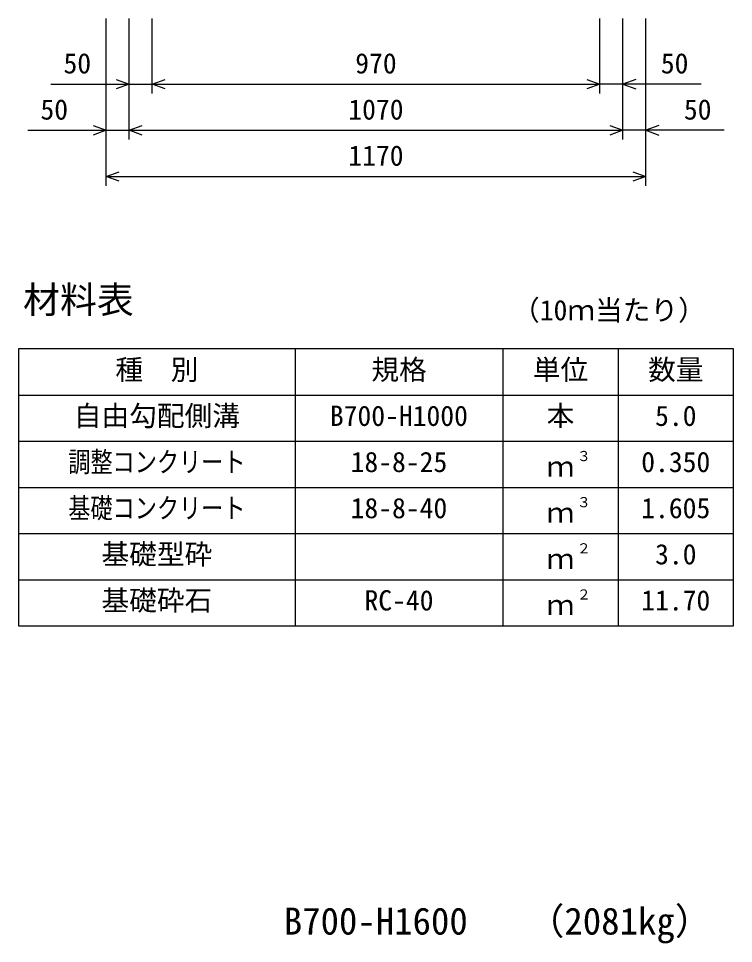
# Model space of a CAD drawing. Units: millimetres, scale not verified. Extents: x -16800 to 16800, y -5940 to 5940.
# Drawn here: x 11225 to 12775, y 32 to 2036 of the extents above; entities that cross this region are included whole.
import ezdxf
from ezdxf.enums import TextEntityAlignment as Align

# ---------------------------------------------------------------- set-up
doc = ezdxf.new("R2010")
doc.units = ezdxf.units.MM
doc.header["$LTSCALE"] = 20
for name, color, linetype, lineweight in [('0-0_DIM', 7, 'Continuous', 25), ('0-3_HYO', 3, 'Continuous', 25), ('0-4_HYO2', 4, 'Continuous', 25), ('0-6_TXT', 7, 'Continuous', 25)]:
    doc.layers.add(name, color=color, linetype=linetype, lineweight=lineweight)
doc.styles.add('ＭＳ ゴシック', font='')
doc.styles.get('ＭＳ ゴシック').set_extended_font_data('MS Gothic')

msp = doc.modelspace()

# ---------------------------------------------------------------- linework, layer by layer
at = {"layer": '0-0_DIM'}
for p, q in [((11415, 1674.15), (11415, 2036.49)), ((11465, 1774.15), (11465, 2036.49)), ((11515, 1874.15), (11515, 2036.49)), ((12485, 1874.15), (12485, 2036.49)), ((12535, 1774.15), (12535, 2036.49)), ((12585, 1674.15), (12585, 2036.49)), ((11295, 1894.15), (11515, 1894.15)), ((11515, 1894.15), (12485, 1894.15)), ((12705, 1894.15), (12485, 1894.15)), ((11245, 1794.15), (11465, 1794.15)), ((11465, 1794.15), (12535, 1794.15)), ((12755, 1794.15), (12535, 1794.15)), ((11415, 1694.15), (12585, 1694.15))]:
    msp.add_line(p, q, dxfattribs=at)
for points in [[(11436.81, 1904.41), (11465, 1894.15), (11436.81, 1883.89)], [(11543.19, 1883.89), (11515, 1894.15), (11543.19, 1904.41)], [(12456.81, 1904.41), (12485, 1894.15), (12456.81, 1883.89)], [(12563.19, 1904.41), (12535, 1894.15), (12563.19, 1883.89)], [(11386.81, 1804.41), (11415, 1794.15), (11386.81, 1783.89)], [(11493.19, 1783.89), (11465, 1794.15), (11493.19, 1804.41)], [(12506.81, 1804.41), (12535, 1794.15), (12506.81, 1783.89)], [(12613.19, 1804.41), (12585, 1794.15), (12613.19, 1783.89)], [(11443.19, 1683.89), (11415, 1694.15), (11443.19, 1704.41)], [(12556.81, 1704.41), (12585, 1694.15), (12556.81, 1683.89)]]:
    msp.add_lwpolyline(points, dxfattribs=at)
at = {"layer": '0-3_HYO'}
for p, q in [((11825, 1320.2), (11825, 720.2)), ((12275, 1320.2), (12275, 720.2)), ((12525, 1320.2), (12525, 720.2)), ((11225, 1220.2), (12775, 1220.2))]:
    msp.add_line(p, q, dxfattribs=at)
msp.add_lwpolyline([(11225, 720.2), (12775, 720.2), (12775, 1320.2), (11225, 1320.2)], close=True, dxfattribs=at)
at = {"layer": '0-4_HYO2'}
for p, q in [((11225, 1120.2), (12775, 1120.2)), ((11225, 1020.2), (12775, 1020.2)), ((11225, 920.2), (12775, 920.2)), ((11225, 820.2), (12775, 820.2))]:
    msp.add_line(p, q, dxfattribs=at)

# ---------------------------------------------------------------- texts
at = {"layer": '0-0_DIM', "style": 'ＭＳ ゴシック'}
for s, p in [('50', (11322.56, 1904.15)), ('970', (11955, 1904.15)), ('50', (12617.44, 1904.15)), ('50', (11272.56, 1804.15)), ('1070', (11940, 1804.15)), ('50', (12667.44, 1804.15)), ('1170', (11940, 1704.15))]:
    msp.add_text(s, height=43.99, dxfattribs=at).set_placement(p, align=Align.BOTTOM_LEFT)
at = {"layer": '0-6_TXT', "style": 'ＭＳ ゴシック'}
for s, height, p in [('材料表', 58.65, (11235, 1380.2)), ('（10ｍ当たり）', 43.99, (12295, 1369.2)), ('規格', 43.99, (11990, 1240.2)), ('単位', 43.99, (12340, 1240.2)), ('数量', 43.99, (12590, 1240.2)), ('種\u3000別', 43.99, (11435, 1240.2)), ('自由勾配側溝', 43.99, (11345, 1140.2)), ('本', 43.99, (12370, 1140.2)), ('B700-H1000', 43.99, (11900, 1140.2)), ('5.0', 43.99, (12605, 1140.2)), ('18-8-25', 43.99, (11945, 1040.2)), ('３', 21.99, (12435.54, 1070.57)), ('0.350', 43.99, (12575, 1040.2)), ('ｍ', 43.99, (12370, 1030.2)), ('18-8-40', 43.99, (11945, 940.2)), ('３', 21.99, (12435.54, 970.57)), ('1.605', 43.99, (12575, 940.2)), ('ｍ', 43.99, (12370, 930.2)), ('基礎型砕', 43.99, (11405, 840.2)), ('２', 21.99, (12435.54, 870.57)), ('3.0', 43.99, (12605, 840.2)), ('ｍ', 43.99, (12370, 830.2)), ('基礎砕石', 43.99, (11405, 740.2)), ('RC-40', 43.99, (11975, 740.2)), ('２', 21.99, (12435.54, 770.57)), ('11.70', 43.99, (12575, 740.2)), ('ｍ', 43.99, (12370, 730.2)), ('B700-H1600', 58.65, (11800, 33.34)), ('（2081kg）', 58.65, (12328.37, 33.34))]:
    msp.add_text(s, height=height, dxfattribs=at).set_placement(p, align=Align.BOTTOM_LEFT)
at = {"layer": '0-6_TXT', "style": 'ＭＳ ゴシック', "width": 0.8}
for s, p in [('調整コンクリート', (11333, 1040.2)), ('基礎コンクリート', (11333, 940.2))]:
    msp.add_text(s, height=43.99, dxfattribs=at).set_placement(p, align=Align.BOTTOM_LEFT)

doc.saveas('drawing.dxf')
